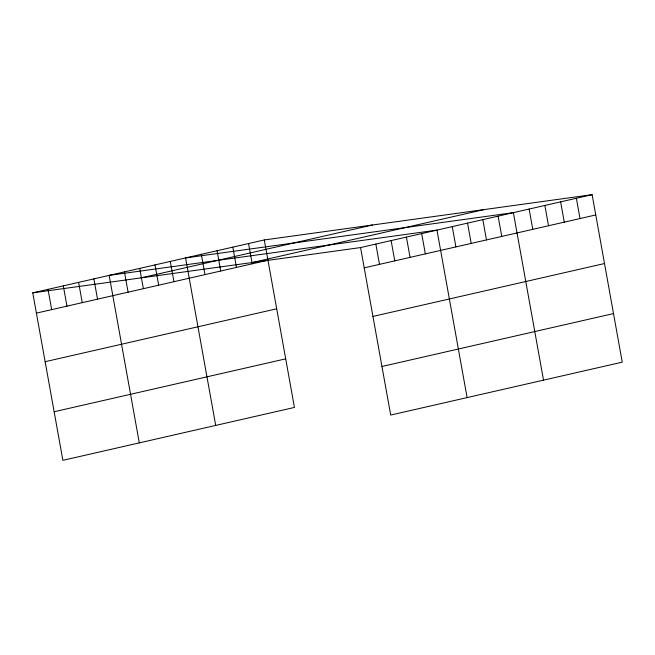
<?xml version="1.0" encoding="UTF-8"?>
<svg xmlns="http://www.w3.org/2000/svg" width="655" height="655" viewBox="0 0 655 655"><rect width="100%" height="100%" fill="white"/><g stroke="black" fill="none" stroke-linecap="round" stroke-linejoin="round"><path stroke-width="0.98" d="M264.301 239.943L294.439 407.435L62.888 460.334L32.75 292.842L264.301 239.943L592.112 194.666L622.25 362.158L390.699 415.057L360.561 247.565L592.112 194.666M140.931 277.9L372.482 225.001M252.388 262.508L483.939 209.608M36.402 313.123L267.952 260.223M364.213 267.854L595.763 214.955M45.138 361.699L276.688 308.8M372.949 316.43L604.508 263.531M54.144 411.749L285.695 358.85M381.955 366.481L613.506 313.581M32.75 292.842L360.561 247.565M576.367 198.268L580.019 218.549M560.623 201.863L564.274 222.151M544.878 205.457L548.53 225.746M529.134 209.06L532.785 229.34M543.519 380.146L513.389 212.654L185.57 257.923L215.708 425.414M498.103 216.15L501.755 236.43M482.825 219.638L486.468 239.927M467.539 223.126L471.191 243.414M452.253 226.622L455.905 246.902M467.113 397.601L436.975 230.11L109.164 275.378L139.302 442.87M421.689 233.606L425.341 253.886M406.411 237.094L410.063 257.382M391.125 240.59L394.777 260.87M375.847 244.078L379.491 264.366M248.556 243.537L252.208 263.818M232.812 247.131L236.463 267.42M217.067 250.734L220.71 271.014M201.322 254.328L204.966 274.609M170.292 261.419L173.943 281.699M155.006 264.907L158.657 285.195M139.728 268.403L143.38 288.683M124.442 271.89L128.093 292.179M93.878 278.874L97.529 299.155M78.6 282.362L82.243 302.651M63.314 285.858L66.966 306.139M48.036 289.346L51.679 309.635"/></g></svg>
